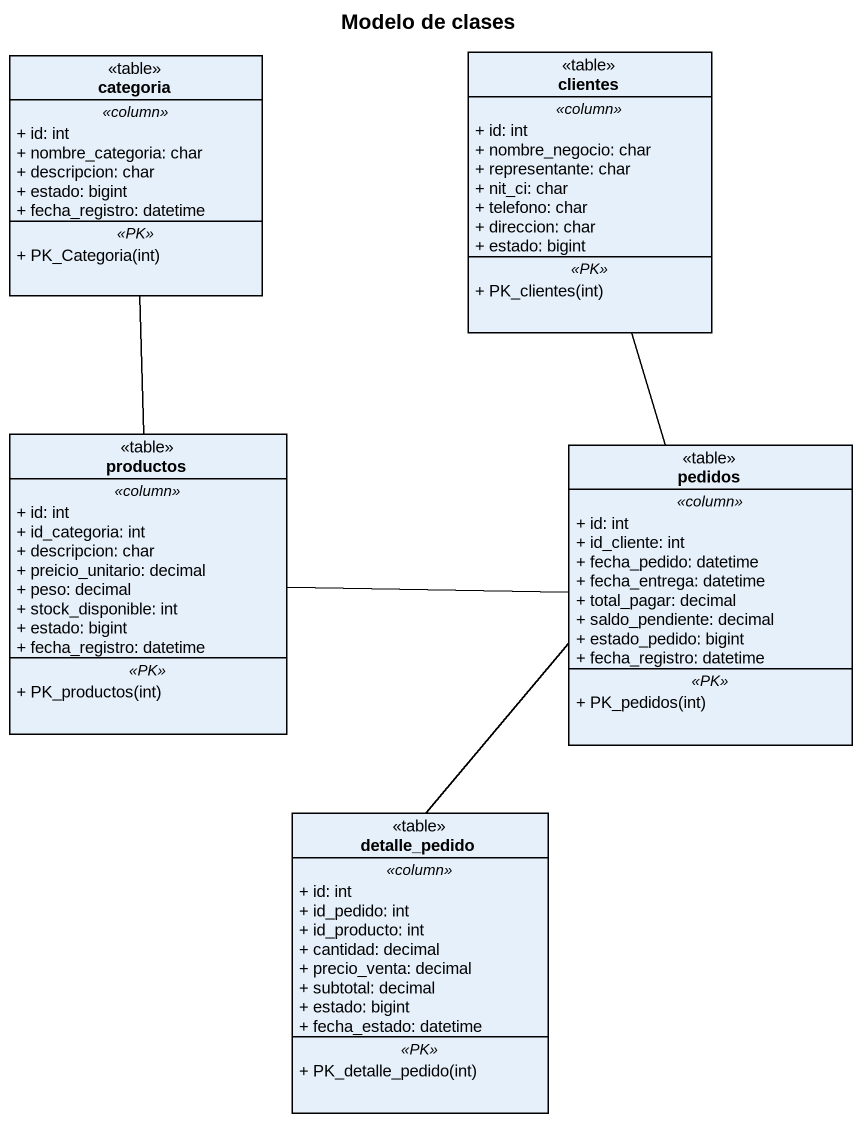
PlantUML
@startuml
title Modelo de clases
hide circle
hide empty members
skinparam classAttributeIconSize 0
class categoria <<table>> {
  .. <<column>> ..
  + id: int
  + nombre_categoria: char
  + descripcion: char
  + estado: bigint
  + fecha_registro: datetime
  .. <<PK>> ..
  + PK_Categoria(int)
}
class clientes <<table>> {
  .. <<column>> ..
  + id: int
  + nombre_negocio: char
  + representante: char
  + nit_ci: char
  + telefono: char
  + direccion: char
  + estado: bigint
  .. <<PK>> ..
  + PK_clientes(int)
}
class productos <<table>> {
  .. <<column>> ..
  + id: int
  + id_categoria: int
  + descripcion: char
  + preicio_unitario: decimal
  + peso: decimal
  + stock_disponible: int
  + estado: bigint
  + fecha_registro: datetime
  .. <<PK>> ..
  + PK_productos(int)
}
class pedidos <<table>> {
  .. <<column>> ..
  + id: int
  + id_cliente: int
  + fecha_pedido: datetime
  + fecha_entrega: datetime
  + total_pagar: decimal
  + saldo_pendiente: decimal
  + estado_pedido: bigint
  + fecha_registro: datetime
  .. <<PK>> ..
  + PK_pedidos(int)
}
class detalle_pedido <<table>> {
  .. <<column>> ..
  + id: int
  + id_pedido: int
  + id_producto: int
  + cantidad: decimal
  + precio_venta: decimal
  + subtotal: decimal
  + estado: bigint
  + fecha_estado: datetime
  .. <<PK>> ..
  + PK_detalle_pedido(int)
}
categoria -- productos
clientes -- pedidos
productos -right- pedidos
detalle_pedido -up- pedidos
@enduml
